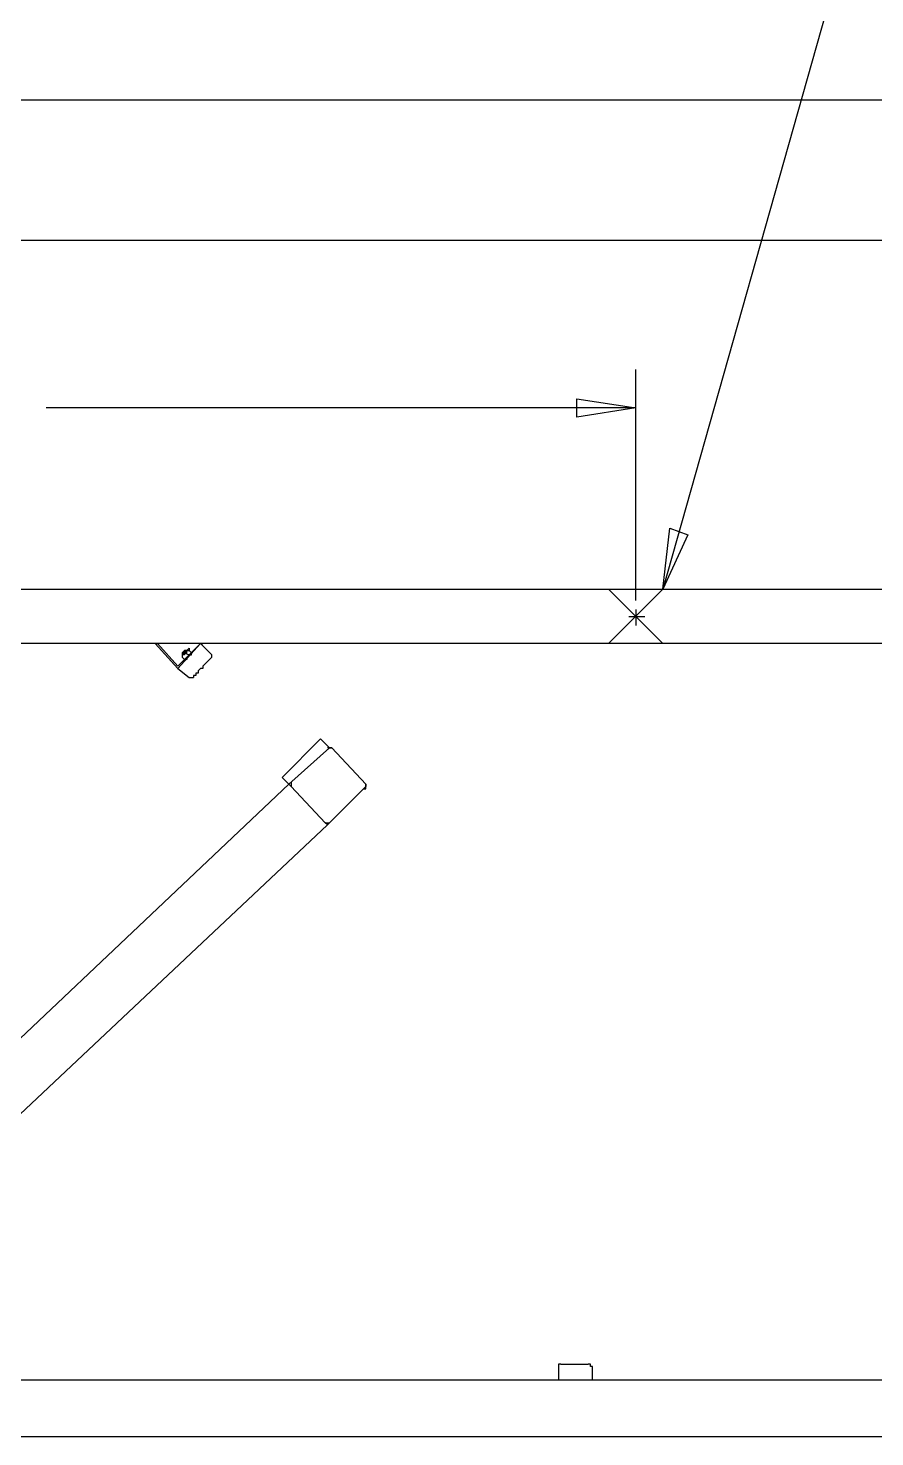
# Model space of a CAD drawing. Extents: x 41 to 1544, y 35 to 1189.
# Drawn here: x 254.6 to 344.3, y 561.6 to 710.8 of the extents above; entities that cross this region are included whole.
import ezdxf

# ---------------------------------------------------------------- set-up
doc = ezdxf.new("R2010")
doc.units = 0
doc.layers.add('2345-64C-02_Sort_layout', color=7, linetype='CONTINUOUS')

msp = doc.modelspace()

# ---------------------------------------------------------------- linework, layer by layer
at = {"layer": '2345-64C-02_Sort_layout', "color": 7}
for points in [[(340.08, 715.92), (321.84, 651.36), (322.56, 657.84), (324.48, 657.12), (321.84, 651.36)], [(121.92, 703.2), (373.2, 703.2)], [(161.76, 688.32), (366.24, 688.32)], [(318.96, 650.16), (318.96, 674.64)], [(318.96, 670.56), (312.72, 669.6), (312.72, 671.52), (318.96, 670.56)], [(318.96, 670.56), (256.56, 670.56)], [(164.64, 651.36), (354.48, 651.36), (354.48, 651.12)], [(316.08, 651.36), (321.84, 645.6)], [(316.08, 645.6), (321.84, 651.36)], [(319.68, 649.2), (318, 647.52)], [(318.24, 649.2), (319.92, 647.52)], [(318.96, 649.2), (318.96, 647.52)], [(318.24, 648.48), (319.92, 648.48)], [(354.48, 645.6), (211.2, 645.6)], [(272.88, 645.6), (270.48, 642.96), (268.08, 645.6), (268.32, 645.6)], [(270.48, 643.2), (268.32, 645.6)], [(272.88, 645.6), (270.48, 643.2)], [(270.96, 644.64), (271.2, 644.88)], [(271.44, 644.88), (271.2, 644.88), (271.2, 644.64), (270.96, 644.64)], [(271.44, 644.88), (270.96, 644.4), (270.96, 644.4), (270.96, 644.16)], [(270.96, 644.64), (271.2, 644.64)], [(270.96, 644.64), (270.96, 644.4)], [(271.2, 644.64), (271.2, 644.4), (270.96, 644.4)], [(271.44, 644.88), (271.2, 644.88)], [(271.2, 644.64), (271.44, 644.64), (271.44, 644.88), (271.68, 644.88), (271.92, 644.64)], [(271.2, 644.64), (271.68, 644.4), (271.44, 644.16)], [(271.68, 645.12), (271.44, 644.88)], [(271.44, 644.88), (271.68, 644.88)], [(271.68, 645.12), (271.68, 644.88)], [(271.92, 644.4), (271.92, 644.64)], [(274.08, 644.4), (272.88, 645.6)], [(272.88, 645.6), (273.12, 645.6)], [(270.48, 642.96), (271.68, 642)], [(270.96, 644.4), (270.96, 644.4), (270.96, 644.16)], [(270.96, 644.4), (270.96, 644.4)], [(270.96, 644.16), (271.2, 643.92)], [(271.44, 644.16), (271.44, 643.92), (271.2, 643.92)], [(271.68, 644.4), (271.68, 644.4), (271.92, 644.4)], [(274.08, 644.16), (273.12, 643.2), (273.12, 642.96), (272.88, 642.96), (272.64, 642.72), (272.64, 642.48), (272.4, 642.48), (272.4, 642.24), (272.16, 642.24), (272.16, 642)], [(274.08, 644.16), (274.08, 644.4)], [(271.68, 642), (271.92, 642), (272.16, 642)], [(281.52, 631.44), (285.6, 635.52)], [(286.56, 634.56), (285.6, 635.52)], [(286.56, 634.56), (282.24, 630.72)], [(286.8, 634.56), (286.32, 634.56)], [(286.56, 634.56), (286.8, 634.56)], [(290.4, 630.72), (286.8, 634.56)], [(281.52, 631.44), (282.24, 630.72)], [(282.24, 630.72), (237.84, 588.72)], [(282.48, 630.48), (282.24, 630.72)], [(282.48, 630.96), (282.48, 630.48)], [(282.48, 630.48), (286.08, 626.64)], [(290.16, 630.24), (286.56, 626.64)], [(290.16, 630.24), (290.4, 630.24), (290.4, 630.72)], [(290.16, 630.24), (290.4, 630.48)], [(290.4, 630.72), (290.4, 630.48)], [(286.08, 626.64), (286.56, 626.64)], [(286.32, 626.4), (286.08, 626.64)], [(286.32, 626.4), (286.56, 626.64)], [(286.32, 626.4), (241.68, 584.4)], [(311.04, 569.28), (310.8, 569.28), (310.8, 569.04)], [(310.8, 569.04), (310.8, 567.6)], [(311.04, 569.28), (313.92, 569.28)], [(314.4, 569.04), (314.16, 569.04), (314.16, 569.28), (313.92, 569.28)], [(314.4, 567.6), (314.4, 569.04)], [(354.48, 567.6), (211.2, 567.6)], [(354.48, 567.6), (354.48, 561.6), (211.2, 561.6)]]:
    msp.add_lwpolyline(points, dxfattribs=at)

doc.saveas('drawing.dxf')
